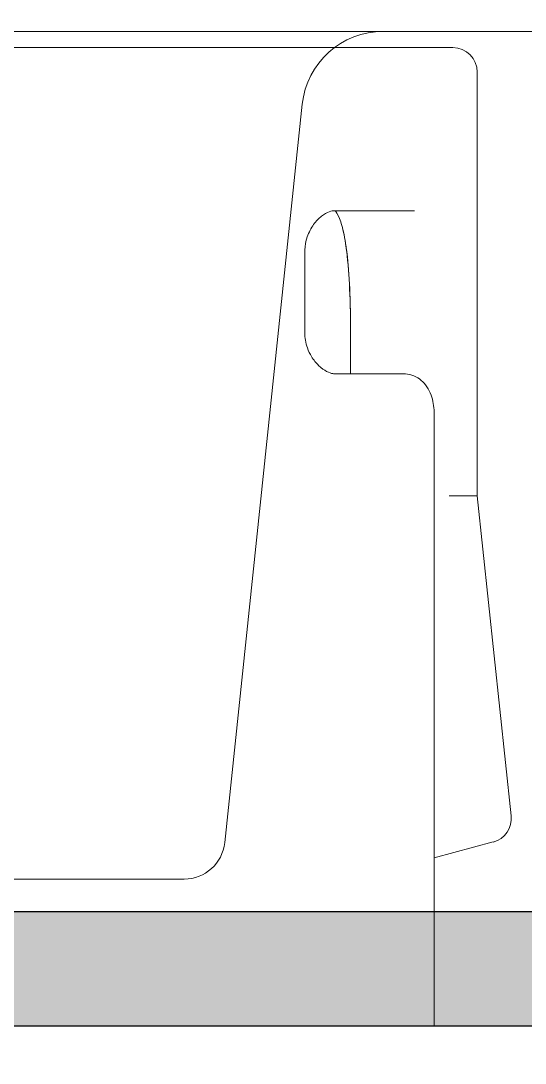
# Model space of a CAD drawing. Header units: millimetres. Extents: x 3069 to 3669, y 1489 to 1908.
# Drawn here: x 3600.27 to 3606.45, y 1548.09 to 1560.87 of the extents above; entities that cross this region are included whole.
import ezdxf

# ---------------------------------------------------------------- set-up
doc = ezdxf.new("R2010")
doc.units = ezdxf.units.MM
doc.set_wipeout_variables(frame=1)
for name, color, linetype, lineweight in [('Detalles-Accesorios', 1, 'Continuous', 13), ('Perfil-Detalles', 7, 'Continuous', 25), ('Sombreado-Perfil dettalles', 7, 'Continuous', 0)]:
    doc.layers.add(name, color=color, linetype=linetype, lineweight=lineweight)

# ---------------------------------------------------------------- blocks, each defined once
blk = doc.blocks.new('*U48')
blk.add_wipeout([(-9.698, -9.025), (-9.543, -9.362), (-9.2, -9.5), (-8.03, -9.5), (-7.848, -9.438), (-7.74, -9.278), (-6.968, -6.4), (-5.152, -6.4), (-4.999, -6.183), (-4.773, -5.4), (-4.022, -5.4), (-3.818, -6.102), (-3.656, -6.405), (-3, -6.4), (-3, -9.2), (-2.912, -9.412), (-2.7, -9.5), (-0.3, -9.5), (-0.088, -9.412), (0, -9.2), (0, -7.473), (2.061, -7.473), (2.255, -8.197), (2.375, -8.366), (2.576, -8.417), (6.5, -8), (11.7, -8), (11.912, -7.912), (12, -7.7), (12, 7.7), (11.912, 7.912), (11.7, 8), (6.5, 8), (2.576, 8.417), (2.375, 8.366), (2.255, 8.197), (2.061, 7.473), (0, 7.473), (0, 9.2), (-0.088, 9.412), (-0.3, 9.5), (-2.7, 9.5), (-2.912, 9.412), (-3, 9.2), (-3, 5.4), (-3.023, 5.4), (-3.227, 6.102), (-3.398, 6.4), (-5.398, 6.4), (-5.568, 6.106), (-5.772, 5.4), (-6.523, 5.4), (-6.727, 6.102), (-6.898, 6.4), (-6.968, 6.4), (-7.74, 9.278), (-7.848, 9.438), (-8.03, 9.5), (-9.2, 9.5), (-9.542, 9.364), (-9.7, 9)])
for p, q in [((0, 9.2), (0, -9.2)), ((2.576, 8.417), (6.5, 8)), ((2.061, 7.473), (2.255, 8.197)), ((6.5, 7.954), (6.5, 8)), ((11.7, 8), (6.5, 8)), ((6.5, 7.954), (6.5, 7.654)), ((12, 7.7), (12, -7.7)), ((7.5, 7.473), (0, 7.473)), ((10, 6.248), (10, 7.23)), ((8, 7.092), (8, 6.248)), ((8.5, 6.447), (8, 6.447)), ((9.5, 5.886), (8.5, 5.886))]:
    blk.add_line(p, q)
for centre, start, end in [((2.544, 8.119), 83.9275, 165), ((11.7, 7.7), 0, 90)]:
    blk.add_arc(centre, 0.3, start, end)
for points, knots in [([(8, 7.092), (8, 7.128), (7.994, 7.166), (7.971, 7.234), (7.954, 7.265), (7.912, 7.322), (7.888, 7.346), (7.829, 7.392), (7.796, 7.41), (7.729, 7.439), (7.694, 7.449), (7.626, 7.464), (7.591, 7.468), (7.538, 7.472), (7.519, 7.473), (7.5, 7.473)], [0, 0, 0, 0, 0.00303136, 0.00303136, 0.00625668, 0.00625668, 0.0102569, 0.0102569, 0.01602785, 0.01602785, 0.02256592, 0.02256592, 0.029104, 0.029104, 0.03269037, 0.03269037, 0.03269037, 0.03269037]), ([(8.5, 6.447), (8.683, 6.447), (8.865, 6.443), (9.204, 6.428), (9.361, 6.416), (9.598, 6.387), (9.687, 6.372), (9.762, 6.354)], [0, 0, 0, 0, 0.0559664, 0.0559664, 0.1103862, 0.1103862, 0.1502806, 0.1502806, 0.1502806, 0.1502806]), ([(10, 6.257), (9.991, 6.266), (9.962, 6.288), (9.856, 6.33), (9.788, 6.35), (9.614, 6.385), (9.503, 6.401), (9.24, 6.426), (9.085, 6.435), (8.786, 6.445), (8.643, 6.447), (8.5, 6.447)], [0.0605539, 0.0605539, 0.0605539, 0.0605539, 0.107942, 0.107942, 0.1481, 0.1481, 0.1938116, 0.1938116, 0.245177, 0.245177, 0.2890064, 0.2890064, 0.2890064, 0.2890064]), ([(8.5, 5.886), (8.47, 5.886), (8.44, 5.888), (8.378, 5.899), (8.346, 5.907), (8.278, 5.931), (8.243, 5.948), (8.167, 5.994), (8.13, 6.024), (8.067, 6.089), (8.044, 6.123), (8.012, 6.183), (8.004, 6.209), (8, 6.236), (8, 6.243), (8, 6.248)], [0, 0, 0, 0, 0.0140707, 0.0140707, 0.0295137, 0.0295137, 0.049172, 0.049172, 0.0761806, 0.0761806, 0.1050798, 0.1050798, 0.133979, 0.133979, 0.1444959, 0.1444959, 0.1444959, 0.1444959]), ([(10, 6.248), (10, 6.233), (9.997, 6.211), (9.976, 6.157), (9.958, 6.125), (9.906, 6.059), (9.872, 6.025), (9.787, 5.963), (9.736, 5.936), (9.642, 5.903), (9.602, 5.894), (9.541, 5.887), (9.52, 5.886), (9.5, 5.886)], [0, 0, 0, 0, 0.0288994, 0.0288994, 0.0577988, 0.0577988, 0.0866982, 0.0866982, 0.1155976, 0.1155976, 0.1350479, 0.1350479, 0.144497, 0.144497, 0.144497, 0.144497])]:
    blk.add_open_spline(points, degree=3, knots=knots)
blk = doc.blocks.new('*U56')
for p, q in [((-3.7, 8.95), (-3.7, 17.45)), ((-13.652, 8.354), (-4.595, 9.306)), ((-3.7, 8.95), (-3.7, 0.5)), ((-14.1, -7.857), (-14.1, 7.857))]:
    blk.add_line(p, q)
for centre, radius, start, end in [((-4.7, 10.3), 1, 276, 0), ((-13.6, 7.857), 0.5, 96, 180)]:
    blk.add_arc(centre, radius, start, end)
blk = doc.blocks.new('*U49')
blk.add_wipeout([(-5.792, -0.15), (0.35, -0.15), (0.35, 1.11), (1.35, 1.11), (5.5, -0.501), (5.5, -1.89), (2.26, -4.4), (2.26, -44.5), (5.5, -44.5), (5.5, -45.399), (1.35, -47.01), (0.35, -47.01), (0.35, -45.7), (-0.99, -45.7), (-0.99, -44.5), (0.76, -44.5), (0.76, -4.4), (-2.24, -1.4), (-5.963, -1.4), (-6.4, -1.299), (-6.749, -1.017), (-10.273, 3.472), (-10.371, 3.622), (-10.44, 3.788), (-10.736, 4.726), (-10.7, 4.982), (-10.478, 5.115), (-8.593, 5.29), (-8.272, 5.051), (-8.475, 4.705), (-9.39, 4.417), (-9.52, 4.287), (-9.489, 4.106), (-6.592, 0.249), (-6.239, -0.045)])
blk = doc.blocks.new('268_d')
at = {"layer": 'Sombreado-Perfil dettalles'}
h = blk.add_hatch(color=256, dxfattribs=at)
h.paths.add_polyline_path([(1.5, 24.2), (1.5, 27.2), (3.5, 27.2), (3.5, 28.2), (2.5, 29.2), (0, 29.2), (0, 0), (0.777, 0, 0.267949), (0.993, 0.125), (2.083, 2.013, 0.414214), (1.9, 2.696), (1.2, 3.1), (1.2, 6.2, -0.414214), (1.7, 6.7), (4.2, 6.7, -0.414214), (4.7, 6.2), (4.7, 5.5), (4.5, 5.5, 0.414214), (4, 5), (4, 4.5), (4.7, 1.888), (4.7, 1), (4, 1), (4, 0), (6.407, 0), (7.1, 1.2), (5.9, 1.2), (5.9, 6.2, -0.414214), (6.4, 6.7), (28.5, 6.7), (29, 6.2), (29.5, 6.7), (30.5, 6.7), (31, 6.2), (31.5, 6.7), (53.6, 6.7, -0.414214), (54.1, 6.2), (54.1, 1.2), (52.9, 1.2), (53.593, 0), (56, 0), (56, 1), (55.3, 1), (55.3, 1.888), (56, 4.5), (56, 5, 0.414214), (55.5, 5.5), (55.3, 5.5), (55.3, 6.2, -0.414214), (55.8, 6.7), (58.3, 6.7, -0.414214), (58.8, 6.2), (58.8, 3.1), (58.1, 2.696, 0.414214), (57.917, 2.013), (59.007, 0.125, 0.267949), (59.223, 0), (60, 0), (60, 51.2), (48, 51.2), (48, 49.443), (49.2, 48.75), (49.2, 50), (51.7, 50), (51.7, 43.5), (49.2, 43.5), (49.2, 44.75), (48, 44.057), (48, 42.3), (52.1, 42.3, 0.414214), (53.1, 43.3), (53.1, 48.8, -0.414214), (54.1, 49.8), (57.6, 49.8, -0.414214), (58.6, 48.8), (58.6, 26.2, -0.414214), (56.6, 24.2), (42.9, 24.2, -0.414214), (42.4, 24.7), (42.4, 28.7, 0.414214), (41.9, 29.2), (40.403, 29.2), (39.75, 27.8), (41, 27.8), (41, 24.7, -0.414214), (40.5, 24.2), (34.5, 24.2, -0.414214), (34, 24.7), (34, 27.8), (35.25, 27.8), (34.597, 29.2), (18.5, 29.2), (17.5, 28.2), (17.5, 27.2), (19.5, 27.2), (19.5, 24.2)])
h.paths.add_polyline_path([(19.9, 22.8, 0.414214), (20.9, 23.8), (20.9, 27.3, -0.414214), (21.4, 27.8), (32.1, 27.8, -0.414214), (32.6, 27.3), (32.6, 23.8, 0.414214), (33.6, 22.8), (44.05, 22.8), (44.25, 22.6), (48.25, 22.6), (48.25, 21.3), (49.25, 21.3, 0.414214), (49.75, 21.8), (49.75, 22.3, -0.414214), (50.25, 22.8), (57.6, 22.8, -0.414214), (58.6, 21.8), (58.6, 9.1, -0.414214), (57.6, 8.1), (50.25, 8.1, -0.414214), (49.75, 8.6), (49.75, 9.1, 0.414214), (49.25, 9.6), (48.25, 9.6), (48.25, 8.1), (11.75, 8.1), (11.75, 9.6), (10.75, 9.6, 0.414214), (10.25, 9.1), (10.25, 8.6, -0.414214), (9.75, 8.1), (2.4, 8.1, -0.414214), (1.4, 9.1), (1.4, 21.8, -0.414214), (2.4, 22.8), (9.75, 22.8, -0.414214), (10.25, 22.3), (10.25, 21.8, 0.414214), (10.75, 21.3), (11.75, 21.3), (11.75, 22.6), (15.75, 22.6), (15.95, 22.8)], flags=16)
at = {"layer": 'Perfil-Detalles'}
for points in [[(56, 0), (53.593, 0), (52.9, 1.2), (54.1, 1.2), (54.1, 6.2, 0.414214), (53.6, 6.7), (31.5, 6.7), (31, 6.2), (30.5, 6.7), (29.5, 6.7), (29, 6.2), (28.5, 6.7), (6.4, 6.7, 0.414214)], [(2.4, 8.1), (9.75, 8.1, 0.414214), (10.25, 8.6), (10.25, 9.1, -0.414214), (10.75, 9.6), (11.75, 9.6), (11.75, 8.1), (48.25, 8.1), (48.25, 9.6), (49.25, 9.6, -0.414214), (49.75, 9.1), (49.75, 8.6, 0.414214), (50.25, 8.1), (57.6, 8.1, 0.414214)]]:
    blk.add_lwpolyline(points, format="xyb", dxfattribs=at)

msp = doc.modelspace()

# ---------------------------------------------------------------- block references
at = {"layer": 'Detalles-Accesorios', "xscale": -1, "rotation": 270}
msp.add_blockref('*U48', (3597.867, 1548.546), dxfattribs=at)

# ---------------------------------------------------------------- next in the draw order: block references
msp.add_blockref('*U56', (3594.416, 1564.446), dxfattribs=at)

# ---------------------------------------------------------------- next in the draw order: block references
msp.add_blockref('*U49', (3617.316, 1543.046), dxfattribs=at)

# ---------------------------------------------------------------- next in the draw order: block references
at = {"layer": 'Perfil-Detalles', "xscale": -1}
msp.add_blockref('268_d', (3624.416, 1541.846), dxfattribs=at)

doc.saveas('drawing.dxf')
